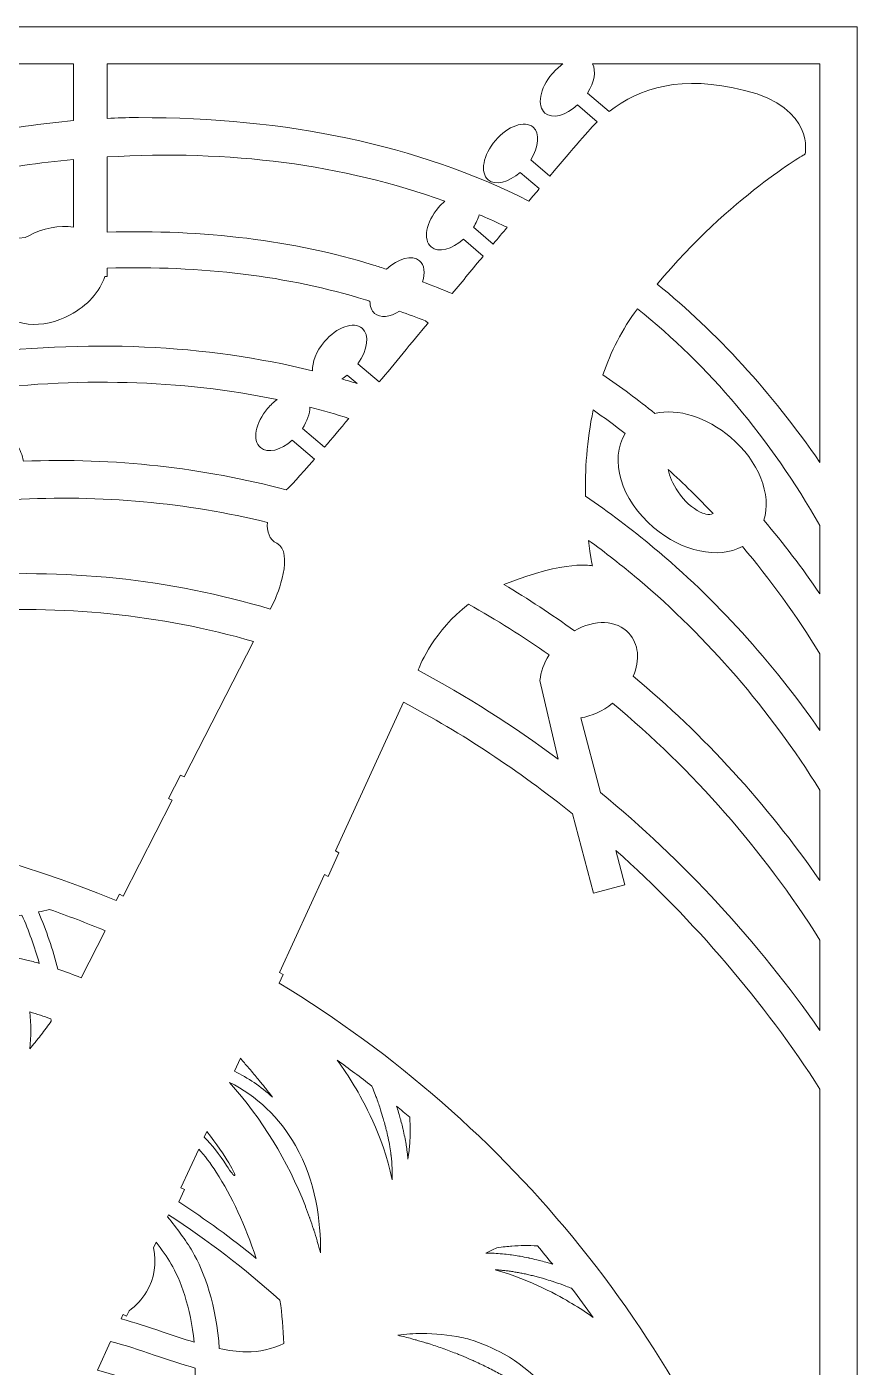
# Model space of a CAD drawing. Header units: millimetres. Extents: x -131 to 670, y -112 to 1620.
# Drawn here: x 536.1 to 670.2, y 1403.3 to 1619.6 of the extents above; entities that cross this region are included whole.
import ezdxf

# ---------------------------------------------------------------- set-up
doc = ezdxf.new("R2010")
doc.units = ezdxf.units.MM
doc.header["$MEASUREMENT"] = 0
doc.layers.add('Layer 3', color=7, linetype='Continuous')

msp = doc.modelspace()

# ---------------------------------------------------------------- linework, layer by layer
at = {"layer": 'Layer 3', "lineweight": 0}
msp.add_lwpolyline([(284.88, 1619.63), (284.88, 1058.4), (670.17, 1058.4), (670.17, 1619.63), (284.88, 1619.63)], dxfattribs=at)
for points, knots in [([(543.65, 1613.63), (543.65, 1613.63), (543.65, 1604.48), (543.65, 1604.48), (533.64, 1603.58), (522.19, 1601.48), (510.41, 1598.38), (509.46, 1600.77), (507.43, 1602.19), (505.34, 1603.37), (504.16, 1604.03), (503.3, 1604.73), (502.75, 1605.48), (502.43, 1605.89), (502.22, 1606.29), (502.12, 1606.71), (502.12, 1606.71), (501.74, 1608.23), (501.74, 1608.23), (501.74, 1608.23), (497.54, 1608.23), (497.54, 1608.23), (497.54, 1608.23), (497.54, 1594.63), (497.54, 1594.63), (483.61, 1590.16), (470.8, 1584.67), (461.27, 1579.1), (461.27, 1579.1), (450.64, 1597.41), (450.64, 1597.41), (450.64, 1597.41), (449.32, 1599.74), (449.32, 1599.74), (449.32, 1599.74), (448.6, 1600.95), (448.6, 1600.95), (448.6, 1600.95), (448.6, 1600.94), (448.6, 1600.94), (448.6, 1600.94), (444.49, 1608.09), (444.49, 1608.09), (444.49, 1608.09), (410.94, 1570.44), (410.94, 1570.44), (410.94, 1570.44), (415.07, 1563.34), (415.07, 1563.34), (415.07, 1563.34), (415.06, 1563.34), (415.06, 1563.34), (415.06, 1563.34), (415.86, 1561.96), (415.86, 1561.96), (407.59, 1560.24), (399.09, 1559.06), (390.53, 1558.46), (391.69, 1561.53), (391.16, 1564.56), (389.04, 1566.18), (387.93, 1567.04), (386.52, 1567.39), (384.97, 1567.18), (382.74, 1566.89), (380.42, 1565.42), (378.76, 1563.26), (377.52, 1561.65), (376.74, 1559.78), (376.56, 1557.99), (372.82, 1558.01), (369.19, 1558.15), (365.68, 1558.39), (370.75, 1559.36), (375.41, 1561.48), (378.26, 1565.57), (384.1, 1573.95), (383.1, 1580.92), (381.6, 1583.71), (381.6, 1583.71), (381.2, 1584.45), (381.2, 1584.45), (381.2, 1584.45), (380.05, 1584.78), (380.05, 1584.78), (379.49, 1584.95), (366.34, 1588.55), (351.96, 1569.12), (349.33, 1569.24), (346.53, 1569.52), (343.63, 1569.95), (335.55, 1571.14), (328.15, 1570.68), (322.18, 1568.6), (313.89, 1571.78), (310.1, 1574.35), (303.88, 1578.58), (300.61, 1580.81), (296.56, 1583.56), (290.88, 1587.04), (290.88, 1587.04), (290.88, 1594.12), (290.88, 1594.12), (303.5, 1589.38), (316.95, 1586.24), (331.03, 1584.98), (342.09, 1584), (352.98, 1584.22), (363.57, 1585.53), (363.67, 1585.55), (363.78, 1585.56), (363.89, 1585.57), (364.41, 1585.64), (364.93, 1585.71), (365.45, 1585.78), (365.69, 1585.81), (365.93, 1585.85), (366.17, 1585.88), (366.9, 1585.99), (367.64, 1586.1), (368.37, 1586.21), (368.75, 1586.27), (369.14, 1586.33), (369.53, 1586.4), (369.9, 1586.46), (370.28, 1586.52), (370.65, 1586.59), (371.08, 1586.66), (371.51, 1586.74), (371.94, 1586.82), (372.26, 1586.87), (372.57, 1586.93), (372.89, 1586.99), (373.62, 1587.13), (374.35, 1587.27), (375.08, 1587.42), (375.22, 1587.45), (375.36, 1587.48), (375.5, 1587.51), (376.19, 1587.65), (376.87, 1587.79), (377.55, 1587.94), (377.7, 1587.98), (377.84, 1588.01), (377.99, 1588.04), (379.66, 1588.42), (381.32, 1588.82), (382.97, 1589.25), (382.97, 1589.25), (382.97, 1589.25), (382.97, 1589.25), (383.86, 1589.48), (384.75, 1589.72), (385.63, 1589.96), (385.63, 1589.97), (385.62, 1589.97), (385.62, 1589.97), (388.87, 1590.88), (392.08, 1591.91), (395.26, 1593.03), (395.26, 1593.02), (395.26, 1593.01), (395.26, 1593.01), (396.12, 1593.31), (396.99, 1593.62), (397.85, 1593.94), (397.84, 1593.95), (397.84, 1593.96), (397.84, 1593.97), (410.68, 1598.79), (422.9, 1605.37), (434.19, 1613.63), (434.19, 1613.63), (543.65, 1613.63), (543.65, 1613.63)], [0, 0, 0, 0, 1, 1, 1, 2, 2, 2, 3, 3, 3, 4, 4, 4, 5, 5, 5, 6, 6, 6, 7, 7, 7, 8, 8, 8, 9, 9, 9, 10, 10, 10, 11, 11, 11, 12, 12, 12, 13, 13, 13, 14, 14, 14, 15, 15, 15, 16, 16, 16, 17, 17, 17, 18, 18, 18, 19, 19, 19, 20, 20, 20, 21, 21, 21, 22, 22, 22, 23, 23, 23, 24, 24, 24, 25, 25, 25, 26, 26, 26, 27, 27, 27, 28, 28, 28, 29, 29, 29, 30, 30, 30, 31, 31, 31, 32, 32, 32, 33, 33, 33, 34, 34, 34, 35, 35, 35, 36, 36, 36, 37, 37, 37, 38, 38, 38, 39, 39, 39, 40, 40, 40, 41, 41, 41, 42, 42, 42, 43, 43, 43, 44, 44, 44, 45, 45, 45, 46, 46, 46, 47, 47, 47, 48, 48, 48, 49, 49, 49, 50, 50, 50, 51, 51, 51, 52, 52, 52, 53, 53, 53, 54, 54, 54, 55, 55, 55, 56, 56, 56, 57, 57, 57, 58, 58, 58, 58]), ([(549.07, 1613.63), (549.07, 1613.63), (622.67, 1613.63), (622.67, 1613.63), (622.06, 1613.21), (621.47, 1612.68), (620.93, 1612.04), (618.93, 1609.69), (618.41, 1606.85), (619.77, 1605.7), (620.95, 1604.69), (623.15, 1605.29), (625.02, 1607.01), (625.02, 1607.01), (628.22, 1604.29), (628.22, 1604.29), (627.09, 1603.2), (624.29, 1599.97), (620.56, 1595.54), (620.56, 1595.54), (617.47, 1598.16), (617.47, 1598.16), (618.79, 1600.25), (619, 1602.45), (617.85, 1603.43), (616.49, 1604.59), (613.77, 1603.62), (611.77, 1601.27), (609.77, 1598.92), (609.25, 1596.08), (610.61, 1594.92), (611.76, 1593.94), (613.9, 1594.5), (615.75, 1596.13), (615.75, 1596.13), (618.85, 1593.5), (618.85, 1593.5), (618.31, 1592.85), (617.75, 1592.18), (617.18, 1591.5), (599.08, 1600.58), (578.25, 1604.97), (554.13, 1604.97), (554.13, 1604.97), (553.8, 1604.97), (553.8, 1604.97), (552.29, 1604.97), (550.7, 1604.93), (549.07, 1604.85), (549.07, 1604.85), (549.07, 1613.63), (549.07, 1613.63)], [0, 0, 0, 0, 1, 1, 1, 2, 2, 2, 3, 3, 3, 4, 4, 4, 5, 5, 5, 6, 6, 6, 7, 7, 7, 8, 8, 8, 9, 9, 9, 10, 10, 10, 11, 11, 11, 12, 12, 12, 13, 13, 13, 14, 14, 14, 15, 15, 15, 16, 16, 16, 17, 17, 17, 17]), ([(664.17, 1549.3), (656.25, 1560.7), (647.53, 1570.28), (637.89, 1578.09), (649.82, 1592.32), (661.75, 1599.06), (661.75, 1599.06), (661.75, 1599.06), (663.54, 1606.5), (652, 1609.37), (641.8, 1611.91), (635.12, 1609.83), (630.15, 1605.95), (630.15, 1605.95), (626.63, 1608.93), (626.63, 1608.93), (627.74, 1610.68), (628.06, 1612.5), (627.46, 1613.63), (627.46, 1613.63), (664.17, 1613.63), (664.17, 1613.63), (664.17, 1613.63), (664.17, 1549.3), (664.17, 1549.3)], [0, 0, 0, 0, 1, 1, 1, 2, 2, 2, 3, 3, 3, 4, 4, 4, 5, 5, 5, 6, 6, 6, 7, 7, 7, 8, 8, 8, 8]), ([(549.07, 1598.61), (568.89, 1599.81), (587.18, 1597.41), (603.59, 1591.47), (603.23, 1591.16), (602.88, 1590.82), (602.56, 1590.44), (600.56, 1588.09), (600.04, 1585.24), (601.4, 1584.09), (602.57, 1583.1), (604.74, 1583.68), (606.6, 1585.35), (606.6, 1585.35), (609.81, 1582.62), (609.81, 1582.62), (608.17, 1580.64), (606.5, 1578.61), (604.81, 1576.57), (603.23, 1577.23), (601.63, 1577.85), (600.01, 1578.46), (600.45, 1579.88), (600.32, 1581.18), (599.51, 1581.87), (598.31, 1582.88), (596.06, 1582.25), (594.18, 1580.49), (593.48, 1580.72), (592.79, 1580.95), (592.08, 1581.16), (579.23, 1585.14), (564.76, 1586.93), (549.07, 1586.48), (549.07, 1586.48), (549.07, 1598.61), (549.07, 1598.61)], [0, 0, 0, 0, 1, 1, 1, 2, 2, 2, 3, 3, 3, 4, 4, 4, 5, 5, 5, 6, 6, 6, 7, 7, 7, 8, 8, 8, 9, 9, 9, 10, 10, 10, 11, 11, 11, 12, 12, 12, 12]), ([(505.83, 1590.74), (505.83, 1590.74), (505.68, 1590.1), (505.68, 1590.1), (505.68, 1590.1), (509.33, 1588.9), (509.33, 1588.9), (509.33, 1588.9), (509.68, 1589.76), (509.68, 1589.76), (510.01, 1590.56), (510.28, 1591.33), (510.48, 1592.07), (521.68, 1595.13), (532.83, 1597.19), (543.65, 1598.19), (543.65, 1598.19), (543.65, 1587.27), (543.65, 1587.27), (541.38, 1587.64), (538.73, 1587.14), (536.32, 1585.85), (536.17, 1585.77), (536.02, 1585.69), (535.86, 1585.6), (524.88, 1584.45), (513.77, 1582.3), (502.82, 1579.2), (502.82, 1579.2), (502.82, 1589.82), (502.82, 1589.82), (503.82, 1590.13), (504.83, 1590.44), (505.83, 1590.74)], [0, 0, 0, 0, 1, 1, 1, 2, 2, 2, 3, 3, 3, 4, 4, 4, 5, 5, 5, 6, 6, 6, 7, 7, 7, 8, 8, 8, 9, 9, 9, 10, 10, 10, 11, 11, 11, 11]), ([(613.66, 1587.26), (612.92, 1586.38), (612.17, 1585.47), (611.41, 1584.55), (611.41, 1584.55), (608.22, 1587.27), (608.22, 1587.27), (608.66, 1587.94), (608.97, 1588.63), (609.17, 1589.29), (610.39, 1588.77), (611.6, 1588.23), (612.79, 1587.68), (613.08, 1587.54), (613.37, 1587.4), (613.66, 1587.26)], [0, 0, 0, 0, 1, 1, 1, 2, 2, 2, 3, 3, 3, 4, 4, 4, 5, 5, 5, 5]), ([(548.71, 1579.3), (548.71, 1579.3), (549.07, 1579.3), (549.07, 1579.3), (549.07, 1579.3), (549.07, 1580.66), (549.07, 1580.66), (564.38, 1581.11), (578.42, 1579.39), (590.81, 1575.54), (591.05, 1575.47), (591.28, 1575.39), (591.52, 1575.31), (591.51, 1574.5), (591.75, 1573.8), (592.27, 1573.36), (593.19, 1572.57), (594.75, 1572.77), (596.28, 1573.72), (597.7, 1573.22), (599.1, 1572.69), (600.49, 1572.15), (600.49, 1572.15), (600.89, 1571.81), (600.89, 1571.81), (598.18, 1568.54), (595.52, 1565.31), (593.01, 1562.29), (593.01, 1562.29), (589.55, 1565.23), (589.55, 1565.23), (591.15, 1567.45), (591.48, 1569.91), (590.24, 1570.97), (588.88, 1572.12), (586.16, 1571.15), (584.16, 1568.8), (582.83, 1567.23), (582.15, 1565.44), (582.26, 1564.08), (565.12, 1568.37), (545.81, 1569.24), (525.7, 1566.57), (502.95, 1563.55), (480.66, 1556.1), (462.94, 1545.6), (453.11, 1539.77), (442.11, 1535.49), (430.2, 1532.83), (430.67, 1533.36), (431.11, 1533.95), (431.5, 1534.58), (432.99, 1536.98), (433.58, 1539.67), (433.14, 1541.95), (433.14, 1541.95), (433.47, 1542.13), (433.47, 1542.13), (433.47, 1542.13), (432.54, 1543.73), (432.54, 1543.73), (444.14, 1546.86), (454.84, 1551.29), (464.37, 1556.93), (470.91, 1560.8), (478.2, 1564.33), (486.04, 1567.45), (486.04, 1567.45), (486.05, 1567.44), (486.05, 1567.44), (486.75, 1566.13), (487.95, 1565.18), (489.52, 1564.7), (491.82, 1564), (494.73, 1564.41), (497.3, 1565.78), (499.82, 1567.12), (501.7, 1569.18), (502.45, 1571.39), (502.45, 1571.39), (502.82, 1571.39), (502.82, 1571.39), (502.82, 1571.39), (502.82, 1573.2), (502.82, 1573.2), (511.97, 1575.87), (521.29, 1577.85), (530.57, 1579.12), (530.21, 1577.6), (530.36, 1576.11), (531.02, 1574.85), (532, 1573.01), (533.9, 1571.87), (536.36, 1571.63), (538.52, 1571.42), (540.92, 1571.95), (543.11, 1573.12), (545.89, 1574.6), (547.93, 1576.87), (548.71, 1579.3)], [0, 0, 0, 0, 1, 1, 1, 2, 2, 2, 3, 3, 3, 4, 4, 4, 5, 5, 5, 6, 6, 6, 7, 7, 7, 8, 8, 8, 9, 9, 9, 10, 10, 10, 11, 11, 11, 12, 12, 12, 13, 13, 13, 14, 14, 14, 15, 15, 15, 16, 16, 16, 17, 17, 17, 18, 18, 18, 19, 19, 19, 20, 20, 20, 21, 21, 21, 22, 22, 22, 23, 23, 23, 24, 24, 24, 25, 25, 25, 26, 26, 26, 27, 27, 27, 28, 28, 28, 29, 29, 29, 30, 30, 30, 31, 31, 31, 32, 32, 32, 33, 33, 33, 33]), ([(664.17, 1528.09), (661.31, 1532.27), (658.28, 1536.24), (655.12, 1539.96), (656.41, 1544.1), (654.26, 1549.52), (649.71, 1553.38), (645.89, 1556.63), (641.27, 1558.07), (637.51, 1557.22), (634.81, 1559.41), (632.01, 1561.48), (629.13, 1563.45), (630.4, 1567.14), (632.2, 1570.77), (634.71, 1574.1), (646.23, 1564.89), (656.1, 1553.19), (664.17, 1539.11), (664.17, 1539.11), (664.17, 1528.09), (664.17, 1528.09)], [0, 0, 0, 0, 1, 1, 1, 2, 2, 2, 3, 3, 3, 4, 4, 4, 5, 5, 5, 6, 6, 6, 7, 7, 7, 7]), ([(535.56, 1549.51), (535.41, 1550.48), (535.05, 1551.37), (534.48, 1552.12), (532, 1555.42), (526.52, 1555.35), (522.02, 1551.96), (520.51, 1550.83), (519.29, 1549.44), (518.45, 1547.93), (515.9, 1547.55), (513.34, 1547.11), (510.81, 1546.61), (510.62, 1547.23), (510.33, 1547.79), (509.95, 1548.3), (507.47, 1551.6), (501.99, 1551.52), (497.49, 1548.14), (495.29, 1546.48), (493.69, 1544.28), (493.04, 1542.03), (482.65, 1538.69), (472.93, 1534.37), (464.12, 1529.18), (446.09, 1518.54), (424.6, 1513.63), (401.89, 1514.93), (402.65, 1516.81), (402.61, 1518.7), (401.74, 1520.29), (399.82, 1523.77), (394.61, 1524.45), (389.87, 1521.85), (387.7, 1520.65), (385.97, 1518.93), (385, 1517.02), (371.01, 1519.68), (357.56, 1524.53), (346, 1531.11), (346.55, 1532.11), (346.99, 1533.17), (347.31, 1534.27), (363.69, 1527.38), (383.29, 1523.7), (402.71, 1523.89), (425.87, 1524.13), (447.55, 1529.85), (465.42, 1540.42), (482.6, 1550.6), (504.26, 1557.83), (526.39, 1560.77), (544.11, 1563.13), (561.15, 1562.66), (576.52, 1559.46), (575.99, 1559.07), (575.48, 1558.59), (575, 1558.03), (573.01, 1555.68), (572.49, 1552.84), (573.84, 1551.69), (575, 1550.7), (577.14, 1551.26), (578.98, 1552.89), (578.98, 1552.89), (582.56, 1549.85), (582.56, 1549.85), (580.18, 1547.09), (578.54, 1545.28), (577.99, 1544.87), (564.64, 1548.47), (550.26, 1550.06), (535.56, 1549.51)], [0, 0, 0, 0, 1, 1, 1, 2, 2, 2, 3, 3, 3, 4, 4, 4, 5, 5, 5, 6, 6, 6, 7, 7, 7, 8, 8, 8, 9, 9, 9, 10, 10, 10, 11, 11, 11, 12, 12, 12, 13, 13, 13, 14, 14, 14, 15, 15, 15, 16, 16, 16, 17, 17, 17, 18, 18, 18, 19, 19, 19, 20, 20, 20, 21, 21, 21, 22, 22, 22, 23, 23, 23, 24, 24, 24, 24]), ([(586.97, 1562.79), (587.26, 1562.97), (587.55, 1563.17), (587.83, 1563.4), (587.83, 1563.4), (589.44, 1562.04), (589.44, 1562.04), (588.62, 1562.3), (587.8, 1562.55), (586.97, 1562.79)], [0, 0, 0, 0, 1, 1, 1, 2, 2, 2, 3, 3, 3, 3]), ([(580.62, 1554.79), (581.4, 1555.97), (581.82, 1557.2), (581.83, 1558.23), (583.97, 1557.68), (586.06, 1557.08), (588.12, 1556.42), (586.7, 1554.73), (585.38, 1553.16), (584.19, 1551.76), (584.19, 1551.76), (580.62, 1554.79), (580.62, 1554.79)], [0, 0, 0, 0, 1, 1, 1, 2, 2, 2, 3, 3, 3, 4, 4, 4, 4]), ([(664.17, 1506.02), (656.4, 1517.22), (647.37, 1527.15), (637.26, 1535.6), (633.74, 1538.53), (630.08, 1541.29), (626.3, 1543.88), (626.23, 1547.96), (626.5, 1552.8), (627.56, 1557.77), (629.31, 1556.54), (631.04, 1555.28), (632.72, 1553.97), (630.12, 1549.85), (632.03, 1543.27), (637.31, 1538.79), (641.93, 1534.86), (647.79, 1533.66), (651.65, 1535.74), (656.14, 1530.42), (660.34, 1524.6), (664.17, 1518.39), (664.17, 1518.39), (664.17, 1506.02), (664.17, 1506.02)], [0, 0, 0, 0, 1, 1, 1, 2, 2, 2, 3, 3, 3, 4, 4, 4, 5, 5, 5, 6, 6, 6, 7, 7, 7, 8, 8, 8, 8]), ([(639.66, 1548.15), (642.16, 1545.89), (644.59, 1543.51), (646.91, 1541.05), (646.28, 1540.67), (645.17, 1541.14), (644.84, 1541.3), (643.56, 1541.9), (642.29, 1543.05), (641.27, 1544.55), (640.37, 1545.86), (639.88, 1547.1), (639.66, 1548.15)], [0, 0, 0, 0, 1, 1, 1, 2, 2, 2, 3, 3, 3, 4, 4, 4, 4]), ([(575.42, 1525.63), (559.29, 1530.49), (542.09, 1532.3), (524.66, 1530.89), (524.66, 1530.89), (523.61, 1537.62), (523.61, 1537.62), (523.66, 1537.62), (523.7, 1537.62), (523.75, 1537.62), (526.08, 1537.62), (528.64, 1538.53), (530.86, 1540.2), (532.04, 1541.09), (533.07, 1542.16), (533.86, 1543.31), (548.15, 1544.09), (562.06, 1542.82), (574.97, 1539.61), (574.84, 1538.17), (575.26, 1536.86), (576.49, 1536.25), (579.38, 1534.84), (576.41, 1527.64), (576.21, 1527.18), (576.21, 1527.18), (575.42, 1525.63), (575.42, 1525.63)], [0, 0, 0, 0, 1, 1, 1, 2, 2, 2, 3, 3, 3, 4, 4, 4, 5, 5, 5, 6, 6, 6, 7, 7, 7, 8, 8, 8, 9, 9, 9, 9]), ([(664.17, 1481.81), (655.55, 1494.2), (645.45, 1505.26), (634.03, 1514.8), (635.15, 1517.42), (634.9, 1520.03), (633.31, 1521.74), (631.33, 1523.88), (627.8, 1524.01), (624.54, 1522.13), (620.85, 1524.78), (617.05, 1527.27), (613.15, 1529.6), (623.37, 1533.68), (627.42, 1532.62), (627.42, 1532.62), (627.42, 1532.62), (627.09, 1534.16), (626.78, 1536.73), (629.52, 1534.75), (632.18, 1532.68), (634.77, 1530.5), (646.07, 1520.96), (655.95, 1509.5), (664.17, 1496.39), (664.17, 1496.39), (664.17, 1481.81), (664.17, 1481.81)], [0, 0, 0, 0, 1, 1, 1, 2, 2, 2, 3, 3, 3, 4, 4, 4, 5, 5, 5, 6, 6, 6, 7, 7, 7, 8, 8, 8, 9, 9, 9, 9]), ([(528.7, 1505.08), (528.7, 1505.08), (527.35, 1513.67), (527.35, 1513.67), (527.35, 1513.67), (527.36, 1513.67), (527.36, 1513.67), (527.36, 1513.67), (525.55, 1525.19), (525.55, 1525.19), (541.74, 1526.38), (557.71, 1524.74), (572.73, 1520.4), (572.73, 1520.4), (561.51, 1498.53), (561.51, 1498.53), (561.51, 1498.53), (560.93, 1498.81), (560.93, 1498.81), (560.93, 1498.81), (559.01, 1495.08), (559.01, 1495.08), (559.01, 1495.08), (559.59, 1494.79), (559.59, 1494.79), (559.59, 1494.79), (551.65, 1479.31), (551.65, 1479.31), (551.65, 1479.31), (551.07, 1479.59), (551.07, 1479.59), (551.07, 1479.59), (550.54, 1478.57), (550.54, 1478.57), (519.18, 1491.52), (485.45, 1495.68), (452.3, 1490.86), (452.42, 1491.87), (452.58, 1492.88), (452.75, 1493.88), (455.64, 1493.71), (458.91, 1494.5), (461.96, 1496.29), (467.12, 1499.32), (470.15, 1504.28), (469.59, 1508.59), (477.7, 1513.17), (486.5, 1516.89), (495.77, 1519.69), (495.77, 1519.69), (498.79, 1500.42), (498.79, 1500.42), (498.79, 1500.42), (528.7, 1505.08), (528.7, 1505.08)], [0, 0, 0, 0, 1, 1, 1, 2, 2, 2, 3, 3, 3, 4, 4, 4, 5, 5, 5, 6, 6, 6, 7, 7, 7, 8, 8, 8, 9, 9, 9, 10, 10, 10, 11, 11, 11, 12, 12, 12, 13, 13, 13, 14, 14, 14, 15, 15, 15, 16, 16, 16, 17, 17, 17, 18, 18, 18, 18]), ([(621.91, 1501.38), (614.64, 1506.81), (607.05, 1511.62), (599.3, 1515.75), (599.3, 1515.75), (599.38, 1515.93), (599.38, 1515.93), (599.38, 1515.93), (599.37, 1515.94), (599.37, 1515.94), (599.66, 1516.72), (601.85, 1522.19), (607.45, 1526.41), (611.91, 1523.9), (616.25, 1521.17), (620.44, 1518.24), (619.58, 1516.9), (619.08, 1515.48), (618.96, 1514.11), (618.96, 1514.11), (621.91, 1501.38), (621.91, 1501.38)], [0, 0, 0, 0, 1, 1, 1, 2, 2, 2, 3, 3, 3, 4, 4, 4, 5, 5, 5, 6, 6, 6, 7, 7, 7, 7]), ([(664.17, 1337.73), (662.47, 1347.13), (660.05, 1356.47), (656.89, 1365.67), (642.47, 1407.67), (614.36, 1442.49), (576.86, 1465.25), (576.86, 1465.25), (577.51, 1466.66), (577.51, 1466.66), (577.51, 1466.66), (576.94, 1466.95), (576.94, 1466.95), (576.94, 1466.95), (584.19, 1482.77), (584.19, 1482.77), (584.19, 1482.77), (584.76, 1482.49), (584.76, 1482.49), (584.76, 1482.49), (586.51, 1486.3), (586.51, 1486.3), (586.51, 1486.3), (585.94, 1486.59), (585.94, 1486.59), (585.94, 1486.59), (596.94, 1510.6), (596.94, 1510.6), (606.35, 1505.63), (615.52, 1499.57), (624.23, 1492.56), (624.23, 1492.56), (627.59, 1479.8), (627.59, 1479.8), (627.59, 1479.8), (632.65, 1481.12), (632.65, 1481.12), (632.65, 1481.12), (631.19, 1486.68), (631.19, 1486.68), (643.83, 1475.42), (655.15, 1462.19), (664.17, 1448.13), (664.17, 1448.13), (664.17, 1337.73), (664.17, 1337.73)], [0, 0, 0, 0, 1, 1, 1, 2, 2, 2, 3, 3, 3, 4, 4, 4, 5, 5, 5, 6, 6, 6, 7, 7, 7, 8, 8, 8, 9, 9, 9, 10, 10, 10, 11, 11, 11, 12, 12, 12, 13, 13, 13, 14, 14, 14, 15, 15, 15, 15]), ([(664.17, 1457.63), (654.19, 1471.91), (642.07, 1485.06), (628.73, 1496.03), (628.73, 1496.03), (625.56, 1508.09), (625.56, 1508.09), (627.29, 1508.33), (629.11, 1509.15), (630.68, 1510.42), (643.66, 1499.64), (654.9, 1486.81), (664.17, 1472.21), (664.17, 1472.21), (664.17, 1457.63), (664.17, 1457.63)], [0, 0, 0, 0, 1, 1, 1, 2, 2, 2, 3, 3, 3, 4, 4, 4, 5, 5, 5, 5]), ([(538.14, 1468.44), (537.47, 1468.63), (536.8, 1468.81), (536.12, 1468.98), (536, 1469.01), (535.87, 1469.04), (535.75, 1469.07), (535.08, 1469.23), (534.41, 1469.38), (533.74, 1469.53), (532.5, 1471.72), (530.88, 1473.7), (529, 1475.41), (529.51, 1475.46), (530.02, 1475.51), (530.52, 1475.57), (530.61, 1475.58), (530.7, 1475.59), (530.78, 1475.6), (531.22, 1475.65), (531.65, 1475.7), (532.08, 1475.75), (532.31, 1475.78), (532.53, 1475.81), (532.76, 1475.84), (533.07, 1475.89), (533.38, 1475.93), (533.69, 1475.97), (534.24, 1476.05), (534.79, 1476.14), (535.34, 1476.23), (535.34, 1476.23), (535.34, 1476.23), (535.34, 1476.23), (536.44, 1473.72), (537.37, 1471.11), (538.14, 1468.44)], [0, 0, 0, 0, 1, 1, 1, 2, 2, 2, 3, 3, 3, 4, 4, 4, 5, 5, 5, 6, 6, 6, 7, 7, 7, 8, 8, 8, 9, 9, 9, 10, 10, 10, 11, 11, 11, 12, 12, 12, 12]), ([(544.87, 1466.12), (543.64, 1466.62), (542.4, 1467.09), (541.14, 1467.51), (540.31, 1470.69), (539.26, 1473.77), (538, 1476.74), (538.6, 1476.87), (539.19, 1477.01), (539.78, 1477.16), (542.79, 1476.09), (545.79, 1474.95), (548.77, 1473.71), (548.77, 1473.71), (544.87, 1466.12), (544.87, 1466.12)], [0, 0, 0, 0, 1, 1, 1, 2, 2, 2, 3, 3, 3, 4, 4, 4, 5, 5, 5, 5]), ([(536.61, 1460.61), (536.61, 1460.61), (536.61, 1460.61), (536.61, 1460.61), (537.19, 1460.44), (537.76, 1460.26), (538.32, 1460.07), (538.86, 1459.89), (539.39, 1459.71), (539.93, 1459.51), (539.96, 1459.5), (539.99, 1459.49), (540.02, 1459.48), (540.04, 1459.35), (540.06, 1459.23), (540.08, 1459.1), (539.82, 1458.75), (539.55, 1458.4), (539.29, 1458.04), (539.27, 1458.02), (539.25, 1457.99), (539.23, 1457.96), (538.97, 1457.61), (538.7, 1457.26), (538.44, 1456.91), (538.41, 1456.88), (538.38, 1456.84), (538.35, 1456.81), (538.08, 1456.46), (537.81, 1456.12), (537.54, 1455.78), (537.51, 1455.75), (537.49, 1455.72), (537.47, 1455.69), (537.18, 1455.34), (536.9, 1455), (536.6, 1454.67), (536.84, 1456.63), (536.84, 1458.64), (536.61, 1460.61)], [0, 0, 0, 0, 1, 1, 1, 2, 2, 2, 3, 3, 3, 4, 4, 4, 5, 5, 5, 6, 6, 6, 7, 7, 7, 8, 8, 8, 9, 9, 9, 10, 10, 10, 11, 11, 11, 12, 12, 12, 13, 13, 13, 13]), ([(573.51, 1449.7), (573.56, 1449.63), (573.61, 1449.57), (573.67, 1449.5), (573.85, 1449.28), (574.04, 1449.05), (574.22, 1448.83), (574.29, 1448.75), (574.35, 1448.66), (574.42, 1448.58), (574.6, 1448.36), (574.77, 1448.14), (574.94, 1447.92), (575, 1447.85), (575.06, 1447.78), (575.11, 1447.72), (575.33, 1447.43), (575.56, 1447.14), (575.77, 1446.86), (573.91, 1448.56), (571.83, 1449.97), (569.64, 1451.03), (569.64, 1451.03), (570.6, 1453.12), (570.6, 1453.12), (570.74, 1452.96), (570.88, 1452.8), (571.01, 1452.64), (571.09, 1452.55), (571.17, 1452.45), (571.25, 1452.36), (571.45, 1452.14), (571.64, 1451.92), (571.83, 1451.69), (571.89, 1451.62), (571.96, 1451.54), (572.02, 1451.46), (572.53, 1450.87), (573.03, 1450.28), (573.51, 1449.7)], [0, 0, 0, 0, 1, 1, 1, 2, 2, 2, 3, 3, 3, 4, 4, 4, 5, 5, 5, 6, 6, 6, 7, 7, 7, 8, 8, 8, 9, 9, 9, 10, 10, 10, 11, 11, 11, 12, 12, 12, 13, 13, 13, 13]), ([(586.22, 1452.83), (588.12, 1451.45), (590, 1450.05), (591.83, 1448.61), (591.86, 1448.54), (591.89, 1448.48), (591.92, 1448.41), (592.07, 1448.03), (592.22, 1447.64), (592.37, 1447.25), (592.45, 1447.04), (592.53, 1446.83), (592.61, 1446.62), (592.83, 1446.01), (593.04, 1445.41), (593.24, 1444.8), (593.24, 1444.8), (593.24, 1444.8), (593.24, 1444.8), (593.39, 1444.32), (593.53, 1443.85), (593.67, 1443.39), (593.71, 1443.26), (593.74, 1443.13), (593.78, 1442.99), (593.88, 1442.65), (593.97, 1442.3), (594.06, 1441.96), (594.09, 1441.84), (594.12, 1441.71), (594.15, 1441.59), (594.26, 1441.17), (594.35, 1440.76), (594.44, 1440.35), (594.44, 1440.32), (594.45, 1440.29), (594.46, 1440.26), (594.56, 1439.79), (594.64, 1439.33), (594.72, 1438.87), (594.72, 1438.85), (594.73, 1438.82), (594.73, 1438.8), (594.8, 1438.38), (594.86, 1437.95), (594.91, 1437.54), (594.92, 1437.49), (594.92, 1437.43), (594.93, 1437.38), (595.09, 1436.04), (595.15, 1434.75), (595.11, 1433.51), (593.54, 1440.93), (590.4, 1446.26), (588.99, 1448.66), (588.12, 1450.12), (587.17, 1451.53), (586.22, 1452.83)], [0, 0, 0, 0, 1, 1, 1, 2, 2, 2, 3, 3, 3, 4, 4, 4, 5, 5, 5, 6, 6, 6, 7, 7, 7, 8, 8, 8, 9, 9, 9, 10, 10, 10, 11, 11, 11, 12, 12, 12, 13, 13, 13, 14, 14, 14, 15, 15, 15, 16, 16, 16, 17, 17, 17, 18, 18, 18, 19, 19, 19, 19]), ([(583.52, 1421.7), (583.36, 1422.31), (583.2, 1422.93), (583.02, 1423.53), (583.01, 1423.57), (583, 1423.6), (582.99, 1423.63), (582.82, 1424.22), (582.64, 1424.81), (582.46, 1425.4), (582.44, 1425.45), (582.42, 1425.49), (582.41, 1425.54), (582.22, 1426.12), (582.03, 1426.7), (581.82, 1427.27), (581.81, 1427.32), (581.79, 1427.37), (581.78, 1427.41), (581.57, 1427.99), (581.35, 1428.57), (581.13, 1429.15), (581.12, 1429.17), (581.11, 1429.2), (581.1, 1429.23), (578.25, 1436.54), (574.11, 1443.33), (568.84, 1449.22), (573.15, 1447.12), (576.97, 1443.55), (579.51, 1439.02), (582.78, 1433.19), (583.61, 1426.89), (583.52, 1421.7)], [0, 0, 0, 0, 1, 1, 1, 2, 2, 2, 3, 3, 3, 4, 4, 4, 5, 5, 5, 6, 6, 6, 7, 7, 7, 8, 8, 8, 9, 9, 9, 10, 10, 10, 11, 11, 11, 11]), ([(597.94, 1439.29), (597.88, 1438.69), (597.8, 1437.81), (597.65, 1436.86), (597.61, 1437.22), (597.57, 1437.58), (597.53, 1437.95), (597.53, 1437.97), (597.52, 1437.99), (597.52, 1438.01), (597.47, 1438.38), (597.42, 1438.74), (597.36, 1439.11), (597.35, 1439.15), (597.35, 1439.2), (597.34, 1439.24), (597.21, 1440.03), (597.05, 1440.83), (596.86, 1441.64), (596.85, 1441.7), (596.84, 1441.75), (596.82, 1441.8), (596.75, 1442.13), (596.66, 1442.47), (596.57, 1442.82), (596.54, 1442.93), (596.51, 1443.04), (596.48, 1443.16), (596.4, 1443.45), (596.32, 1443.75), (596.23, 1444.05), (596.2, 1444.16), (596.17, 1444.28), (596.13, 1444.39), (596.03, 1444.72), (595.93, 1445.05), (595.82, 1445.39), (596.54, 1444.8), (597.24, 1444.2), (597.94, 1443.6), (598.06, 1442.11), (598.06, 1440.67), (597.94, 1439.29)], [0, 0, 0, 0, 1, 1, 1, 2, 2, 2, 3, 3, 3, 4, 4, 4, 5, 5, 5, 6, 6, 6, 7, 7, 7, 8, 8, 8, 9, 9, 9, 10, 10, 10, 11, 11, 11, 12, 12, 12, 13, 13, 13, 14, 14, 14, 14]), ([(569.66, 1434.18), (569.55, 1434.16), (569.12, 1434.66), (568.36, 1435.83), (567.2, 1437.62), (566, 1439.15), (564.77, 1440.41), (564.77, 1440.41), (565.18, 1441.28), (565.18, 1441.28), (568.41, 1437.24), (569.94, 1434.23), (569.66, 1434.18)], [0, 0, 0, 0, 1, 1, 1, 2, 2, 2, 3, 3, 3, 4, 4, 4, 4]), ([(560.68, 1429.93), (560.68, 1429.93), (561.59, 1431.92), (561.59, 1431.92), (561.59, 1431.92), (561.01, 1432.2), (561.01, 1432.2), (561.01, 1432.2), (563.88, 1438.46), (563.88, 1438.46), (564.83, 1437.41), (565.77, 1436.18), (566.69, 1434.75), (569.23, 1430.84), (571.39, 1426.16), (573.15, 1420.82), (569.13, 1424.08), (564.97, 1427.12), (560.68, 1429.93)], [0, 0, 0, 0, 1, 1, 1, 2, 2, 2, 3, 3, 3, 4, 4, 4, 5, 5, 5, 6, 6, 6, 6]), ([(571.52, 1405.71), (570.13, 1405.75), (568.68, 1405.95), (567.19, 1406.26), (566.79, 1413.11), (564.74, 1418.74), (562.86, 1421.93), (561.74, 1423.81), (560.37, 1425.65), (558.86, 1427.5), (558.86, 1427.5), (559.02, 1427.85), (559.02, 1427.85), (565.3, 1423.75), (571.3, 1419.16), (576.98, 1414.09), (577.33, 1411.77), (577.54, 1409.43), (577.6, 1407.06), (575.76, 1406.23), (573.68, 1405.65), (571.52, 1405.71)], [0, 0, 0, 0, 1, 1, 1, 2, 2, 2, 3, 3, 3, 4, 4, 4, 5, 5, 5, 6, 6, 6, 7, 7, 7, 7]), ([(556.58, 1422.52), (556.58, 1422.52), (557, 1423.45), (557, 1423.45), (557.92, 1422.26), (558.75, 1421.08), (559.44, 1419.91), (560.83, 1417.55), (562.6, 1412.88), (563.15, 1407.3), (561.43, 1407.81), (559.69, 1408.4), (557.97, 1408.98), (555.68, 1409.75), (553.48, 1410.48), (551.33, 1411.06), (551.33, 1411.06), (551.62, 1411.7), (551.62, 1411.7), (551.64, 1411.71), (551.67, 1411.73), (551.69, 1411.74), (551.69, 1411.74), (552.23, 1411.48), (552.23, 1411.48), (552.23, 1411.48), (552.62, 1412.34), (552.62, 1412.34), (553.76, 1413.16), (554.74, 1414.21), (555.45, 1415.42), (556.72, 1417.59), (557.1, 1420.05), (556.58, 1422.52)], [0, 0, 0, 0, 1, 1, 1, 2, 2, 2, 3, 3, 3, 4, 4, 4, 5, 5, 5, 6, 6, 6, 7, 7, 7, 8, 8, 8, 9, 9, 9, 10, 10, 10, 11, 11, 11, 11]), ([(620.3, 1420.09), (620.17, 1420.13), (620.04, 1420.16), (619.9, 1420.2), (619.55, 1420.3), (619.21, 1420.39), (618.86, 1420.48), (618.73, 1420.52), (618.61, 1420.55), (618.48, 1420.58), (618.05, 1420.69), (617.62, 1420.79), (617.21, 1420.88), (617.18, 1420.89), (617.16, 1420.89), (617.13, 1420.9), (616.66, 1421), (616.2, 1421.09), (615.74, 1421.17), (615.68, 1421.18), (615.63, 1421.19), (615.57, 1421.2), (615.17, 1421.26), (614.78, 1421.33), (614.39, 1421.38), (614.31, 1421.39), (614.24, 1421.4), (614.16, 1421.41), (613.74, 1421.46), (613.32, 1421.51), (612.91, 1421.55), (612.89, 1421.55), (612.88, 1421.55), (612.87, 1421.55), (611.99, 1421.63), (611.12, 1421.67), (610.28, 1421.67), (610.25, 1421.67), (610.22, 1421.67), (610.2, 1421.67), (610.2, 1421.67), (610.2, 1421.67), (610.2, 1421.67), (610.79, 1421.96), (611.39, 1422.24), (611.98, 1422.51), (611.98, 1422.51), (611.98, 1422.51), (611.98, 1422.51), (612.94, 1422.67), (613.82, 1422.75), (614.42, 1422.8), (615.76, 1422.92), (617.15, 1422.93), (618.58, 1422.82), (619.4, 1421.84), (620.22, 1420.86), (621.02, 1419.86), (620.78, 1419.94), (620.54, 1420.02), (620.3, 1420.09)], [0, 0, 0, 0, 1, 1, 1, 2, 2, 2, 3, 3, 3, 4, 4, 4, 5, 5, 5, 6, 6, 6, 7, 7, 7, 8, 8, 8, 9, 9, 9, 10, 10, 10, 11, 11, 11, 12, 12, 12, 13, 13, 13, 14, 14, 14, 15, 15, 15, 16, 16, 16, 17, 17, 17, 18, 18, 18, 19, 19, 19, 20, 20, 20, 20]), ([(624.11, 1413.53), (622.04, 1414.76), (617.72, 1417.3), (611.73, 1418.98), (611.79, 1418.98), (611.85, 1418.97), (611.91, 1418.97), (612.14, 1418.96), (612.37, 1418.94), (612.6, 1418.92), (612.72, 1418.91), (612.83, 1418.9), (612.94, 1418.89), (613.19, 1418.86), (613.43, 1418.83), (613.67, 1418.8), (613.78, 1418.79), (613.9, 1418.78), (614.01, 1418.76), (614.26, 1418.73), (614.51, 1418.69), (614.76, 1418.65), (614.87, 1418.63), (614.99, 1418.61), (615.1, 1418.59), (615.35, 1418.55), (615.61, 1418.5), (615.86, 1418.45), (615.98, 1418.43), (616.1, 1418.41), (616.22, 1418.38), (616.47, 1418.33), (616.73, 1418.27), (616.99, 1418.22), (617.11, 1418.19), (617.23, 1418.16), (617.36, 1418.13), (617.62, 1418.07), (617.88, 1418), (618.15, 1417.93), (618.27, 1417.9), (618.39, 1417.87), (618.52, 1417.84), (618.8, 1417.77), (619.08, 1417.68), (619.36, 1417.6), (619.48, 1417.57), (619.59, 1417.54), (619.7, 1417.51), (620.09, 1417.39), (620.49, 1417.27), (620.9, 1417.13), (620.9, 1417.13), (620.91, 1417.13), (620.91, 1417.13), (621.49, 1416.94), (622.06, 1416.74), (622.63, 1416.54), (622.81, 1416.47), (622.99, 1416.4), (623.16, 1416.34), (623.47, 1416.22), (623.77, 1416.11), (624.07, 1415.99), (625.26, 1414.44), (626.42, 1412.87), (627.55, 1411.29), (626.46, 1412.06), (625.3, 1412.83), (624.11, 1413.53)], [0, 0, 0, 0, 1, 1, 1, 2, 2, 2, 3, 3, 3, 4, 4, 4, 5, 5, 5, 6, 6, 6, 7, 7, 7, 8, 8, 8, 9, 9, 9, 10, 10, 10, 11, 11, 11, 12, 12, 12, 13, 13, 13, 14, 14, 14, 15, 15, 15, 16, 16, 16, 17, 17, 17, 18, 18, 18, 19, 19, 19, 20, 20, 20, 21, 21, 21, 22, 22, 22, 23, 23, 23, 23]), ([(613.19, 1405.34), (617.68, 1402.82), (621.24, 1399.04), (623.34, 1394.77), (623.33, 1394.77), (623.33, 1394.78), (623.32, 1394.78), (622.74, 1395.28), (622.15, 1395.75), (621.55, 1396.22), (621.37, 1396.36), (621.19, 1396.5), (621.01, 1396.64), (620.56, 1396.99), (620.11, 1397.33), (619.65, 1397.66), (619.47, 1397.79), (619.28, 1397.93), (619.1, 1398.06), (618.47, 1398.5), (617.85, 1398.94), (617.21, 1399.36), (617.2, 1399.36), (617.2, 1399.37), (617.19, 1399.37), (616.56, 1399.79), (615.91, 1400.19), (615.26, 1400.59), (615.07, 1400.71), (614.87, 1400.82), (614.67, 1400.94), (614.19, 1401.23), (613.7, 1401.51), (613.2, 1401.78), (613, 1401.9), (612.8, 1402.01), (612.6, 1402.12), (611.93, 1402.48), (611.26, 1402.84), (610.57, 1403.18), (610.57, 1403.19), (610.56, 1403.19), (610.55, 1403.19), (609.87, 1403.53), (609.18, 1403.86), (608.48, 1404.17), (608.27, 1404.27), (608.06, 1404.36), (607.85, 1404.46), (607.33, 1404.69), (606.81, 1404.91), (606.28, 1405.13), (606.07, 1405.21), (605.86, 1405.3), (605.65, 1405.39), (604.93, 1405.67), (604.21, 1405.95), (603.49, 1406.21), (603.48, 1406.21), (603.48, 1406.21), (603.47, 1406.22), (602.75, 1406.48), (602.01, 1406.72), (601.28, 1406.96), (601.06, 1407.03), (600.84, 1407.09), (600.62, 1407.16), (600.07, 1407.33), (599.51, 1407.49), (598.96, 1407.65), (598.74, 1407.71), (598.51, 1407.78), (598.29, 1407.84), (597.54, 1408.04), (596.78, 1408.23), (596.02, 1408.41), (596.01, 1408.41), (596.01, 1408.41), (596.01, 1408.41), (597.32, 1408.59), (598.61, 1408.68), (599.9, 1408.69), (602.06, 1408.71), (604.2, 1408.49), (606.31, 1408.05), (606.76, 1407.95), (607.19, 1407.84), (607.63, 1407.73), (609.49, 1407.14), (611.36, 1406.36), (613.19, 1405.34)], [0, 0, 0, 0, 1, 1, 1, 2, 2, 2, 3, 3, 3, 4, 4, 4, 5, 5, 5, 6, 6, 6, 7, 7, 7, 8, 8, 8, 9, 9, 9, 10, 10, 10, 11, 11, 11, 12, 12, 12, 13, 13, 13, 14, 14, 14, 15, 15, 15, 16, 16, 16, 17, 17, 17, 18, 18, 18, 19, 19, 19, 20, 20, 20, 21, 21, 21, 22, 22, 22, 23, 23, 23, 24, 24, 24, 25, 25, 25, 26, 26, 26, 27, 27, 27, 28, 28, 28, 29, 29, 29, 30, 30, 30, 30]), ([(556.7, 1405.22), (558.89, 1404.48), (561.11, 1403.73), (563.32, 1403.12), (563.29, 1400.83), (563.03, 1398.57), (562.56, 1396.35), (562.29, 1396.29), (562.01, 1396.23), (561.73, 1396.17), (557.36, 1399.29), (552.54, 1401.49), (547.54, 1402.78), (547.54, 1402.78), (549.65, 1407.41), (549.65, 1407.41), (551.88, 1406.84), (554.24, 1406.05), (556.7, 1405.22)], [0, 0, 0, 0, 1, 1, 1, 2, 2, 2, 3, 3, 3, 4, 4, 4, 5, 5, 5, 6, 6, 6, 6])]:
    msp.add_open_spline(points, degree=3, knots=knots, dxfattribs=at)

doc.saveas('drawing.dxf')
